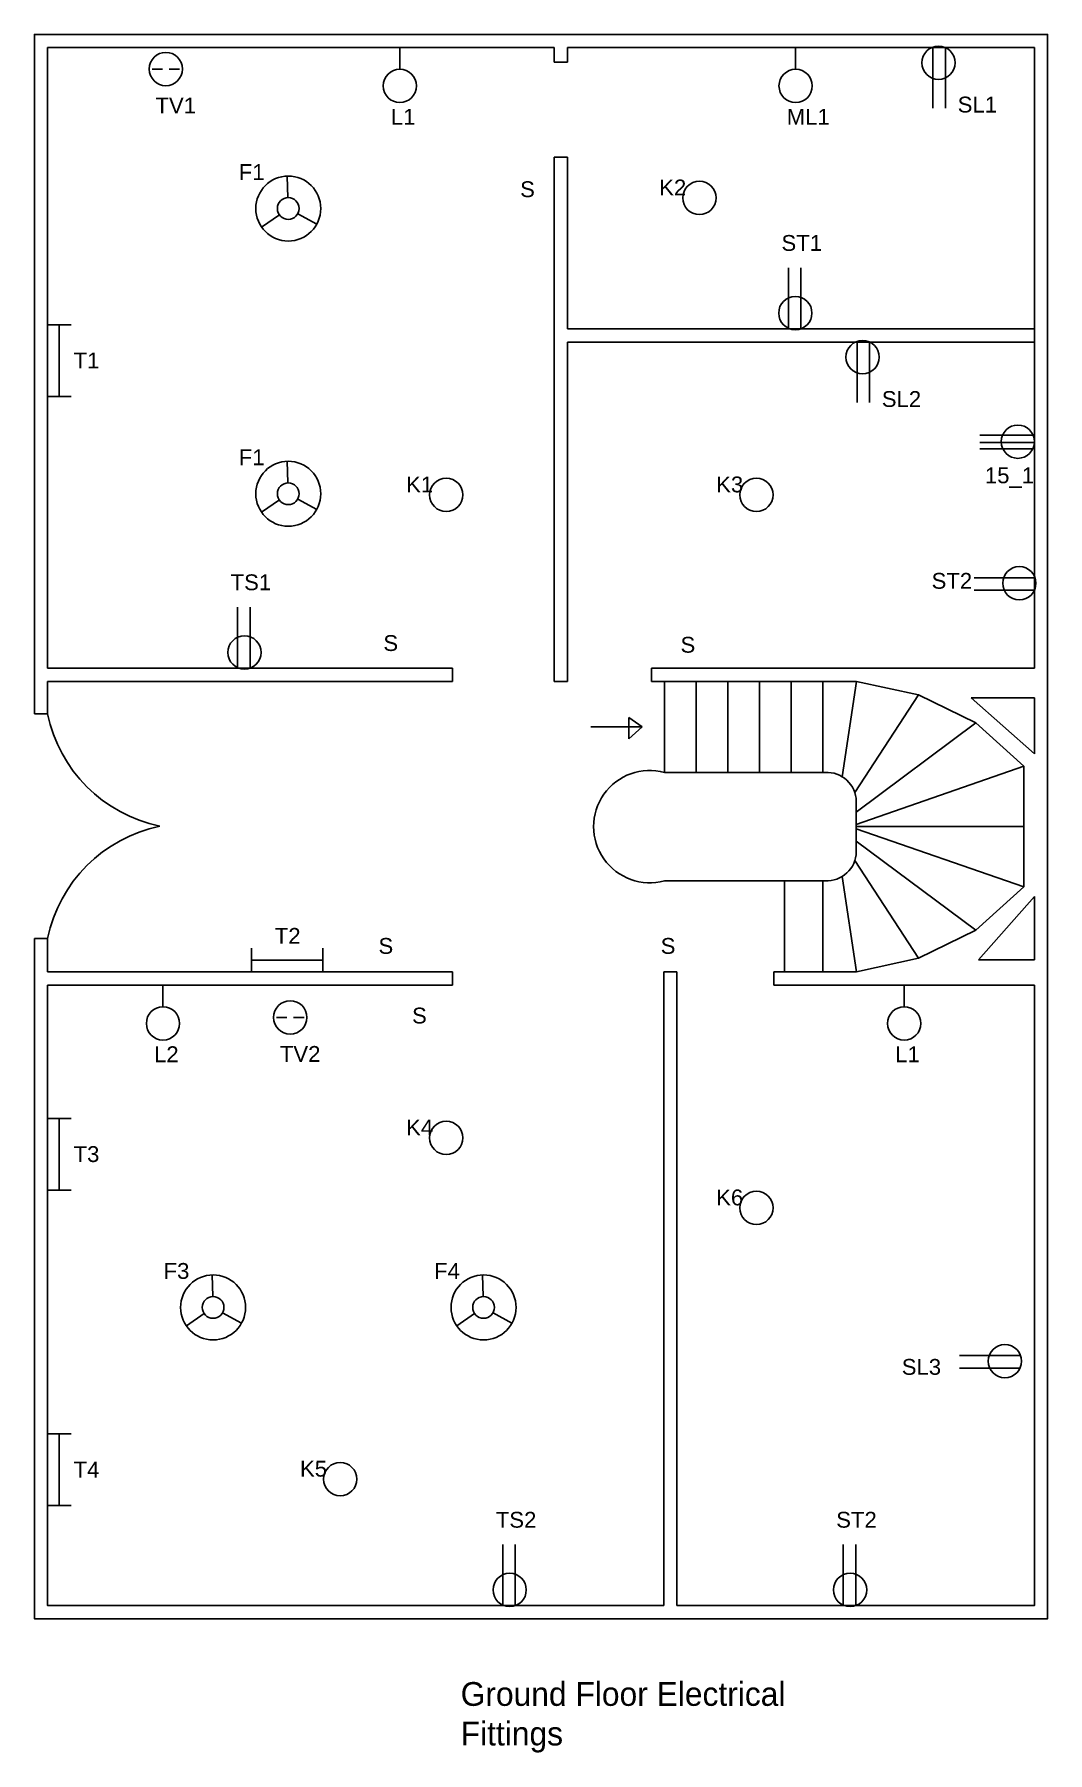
# Model space of a CAD drawing. Header units: inches. Extents: x 996 to 1380, y 2476 to 3126.
import ezdxf

# ---------------------------------------------------------------- set-up
doc = ezdxf.new("R2010")
doc.units = ezdxf.units.IN
doc.header["$MEASUREMENT"] = 0
doc.styles.get("Standard").update_dxf_attribs({"font": 'arial.ttf'})

msp = doc.modelspace()

# ---------------------------------------------------------------- linework, layer by layer
for p, q in [((1134.96, 3113.24), (1134.96, 3121.45)), ((1193.46, 3115.97), (1193.46, 3121.45)), ((1198.46, 3115.97), (1198.46, 3121.45)), ((1284.96, 3113.24), (1284.96, 3121.45)), ((1336.97, 3098.55), (1336.97, 3121.66)), ((1341.71, 3121.45), (1341.71, 3098.55)), ((1041.06, 3113.33), (1045.05, 3113.33)), ((1047.51, 3113.33), (1051.5, 3113.33)), ((1193.46, 3115.97), (1198.46, 3115.97)), ((1193.46, 3079.95), (1193.46, 2886.45)), ((1193.46, 3079.95), (1198.46, 3079.95)), ((1198.46, 3079.95), (1198.46, 3014.95)), ((1092.33, 3072.8), (1092.57, 3064.61)), ((1096.3, 3058.5), (1103.46, 3054.52)), ((1082.58, 3053.47), (1089.31, 3058.14)), ((1282.21, 3015.16), (1282.21, 3038.06)), ((1286.96, 3038.06), (1286.96, 3014.95)), ((1001.46, 3016.45), (1010.41, 3016.45)), ((1005.93, 3016.45), (1005.93, 2989.33)), ((1198.46, 3014.95), (1375.46, 3014.95)), ((1198.46, 3009.95), (1375.46, 3009.95)), ((1198.46, 3009.95), (1198.46, 2886.45)), ((1308.21, 2987.05), (1308.21, 3010.16)), ((1312.96, 3009.95), (1312.96, 2987.05)), ((1001.46, 2989.33), (1010.41, 2989.33)), ((1374.94, 2974.73), (1354.74, 2974.73)), ((1354.74, 2971.95), (1375.46, 2971.95)), ((1374.83, 2969.44), (1354.74, 2969.44)), ((1092.33, 2964.8), (1092.57, 2956.61)), ((1082.58, 2945.47), (1089.31, 2950.14)), ((1096.3, 2950.5), (1103.46, 2946.52)), ((1352.56, 2920.7), (1375.67, 2920.7)), ((1375.46, 2915.95), (1352.56, 2915.95)), ((1073.46, 2886.66), (1073.46, 2909.56)), ((1078.21, 2909.56), (1078.21, 2886.45)), ((1154.96, 2886.45), (1001.46, 2886.45)), ((1154.96, 2886.45), (1154.96, 2881.45)), ((1193.46, 2886.45), (1193.46, 2881.45)), ((1198.46, 2886.45), (1198.46, 2881.45)), ((1235.29, 2886.45), (1230.29, 2886.45)), ((1230.29, 2886.45), (1230.29, 2881.45)), ((1375.46, 2886.45), (1235.29, 2886.45)), ((1154.96, 2881.45), (1001.46, 2881.45)), ((1198.46, 2881.45), (1193.46, 2881.45)), ((1230.29, 2881.45), (1235.29, 2881.45)), ((1307.96, 2881.45), (1235.29, 2881.45)), ((1235.29, 2846.95), (1235.29, 2881.45)), ((1247.29, 2881.45), (1247.29, 2846.95)), ((1259.29, 2881.45), (1259.29, 2846.95)), ((1271.29, 2881.45), (1271.29, 2846.95)), ((1283.29, 2881.45), (1283.29, 2846.95)), ((1295.29, 2846.86), (1295.29, 2881.36)), ((1307.96, 2881.45), (1302.59, 2845.34)), ((1331.48, 2876.32), (1307.38, 2839.33)), ((1307.96, 2881.45), (1331.48, 2876.32)), ((1331.48, 2876.32), (1353.21, 2865.69)), ((1351.46, 2875.21), (1375.46, 2854.02)), ((1375.46, 2875.21), (1351.46, 2875.21)), ((1375.46, 2854.02), (1375.46, 2875.21)), ((1001.46, 2869.11), (996.46, 2869.11)), ((1226.79, 2864.2), (1207.29, 2864.2)), ((1226.79, 2864.2), (1221.76, 2867.74)), ((1221.76, 2867.74), (1221.76, 2859.74)), ((1221.76, 2859.74), (1226.79, 2864.2)), ((1353.21, 2865.69), (1307.91, 2831.93)), ((1353.21, 2865.69), (1371.4, 2849.29)), ((1235.29, 2846.95), (1297.29, 2846.95)), ((1371.4, 2849.29), (1307.91, 2827.24)), ((1371.4, 2849.29), (1371.4, 2826.45)), ((1307.91, 2834.95), (1307.91, 2826.45)), ((1307.91, 2817.95), (1307.91, 2826.45)), ((1371.4, 2826.45), (1307.91, 2826.45)), ((1371.4, 2803.61), (1307.91, 2825.66)), ((1371.4, 2803.61), (1371.4, 2826.45)), ((1353.21, 2787.21), (1307.91, 2820.97)), ((1331.48, 2776.58), (1307.38, 2813.57)), ((1235.29, 2805.95), (1297.29, 2805.95)), ((1280.79, 2805.95), (1280.79, 2771.45)), ((1295.29, 2806.04), (1295.29, 2771.54)), ((1307.96, 2771.45), (1302.59, 2807.56)), ((1353.21, 2787.21), (1371.4, 2803.61)), ((1375.46, 2800.02), (1354.27, 2776.02)), ((1375.46, 2776.02), (1375.46, 2800.02)), ((1331.48, 2776.58), (1353.21, 2787.21)), ((1001.46, 2784.11), (996.46, 2784.11)), ((1078.71, 2771.45), (1078.71, 2780.4)), ((1105.83, 2771.45), (1105.83, 2780.4)), ((1078.71, 2775.92), (1105.83, 2775.92)), ((1307.96, 2771.45), (1331.48, 2776.58)), ((1354.27, 2776.02), (1375.46, 2776.02)), ((1154.96, 2771.45), (1001.46, 2771.45)), ((1154.96, 2766.45), (1001.46, 2766.45)), ((1045.21, 2758.24), (1045.21, 2766.45)), ((1154.96, 2771.45), (1154.96, 2766.45)), ((1234.96, 2766.45), (1234.96, 2771.45)), ((1239.96, 2771.45), (1234.96, 2771.45)), ((1234.96, 2766.45), (1234.96, 2531.45)), ((1239.96, 2766.45), (1239.96, 2771.45)), ((1239.96, 2766.45), (1239.96, 2531.45)), ((1307.96, 2771.45), (1276.74, 2771.45)), ((1276.74, 2771.45), (1276.74, 2766.45)), ((1375.46, 2766.45), (1276.74, 2766.45)), ((1326.1, 2758.24), (1326.1, 2766.45)), ((1088.21, 2754.18), (1092.2, 2754.18)), ((1094.66, 2754.18), (1098.66, 2754.18)), ((1001.46, 2715.95), (1010.41, 2715.95)), ((1005.93, 2715.95), (1005.93, 2688.83)), ((1001.46, 2688.83), (1010.41, 2688.83)), ((1063.83, 2656.68), (1064.07, 2648.49)), ((1166.33, 2656.68), (1166.57, 2648.49)), ((1054.08, 2637.35), (1060.81, 2642.02)), ((1067.8, 2642.37), (1074.96, 2638.4)), ((1156.58, 2637.35), (1163.31, 2642.02)), ((1170.3, 2642.37), (1177.46, 2638.4)), ((1347.1, 2626.13), (1370.21, 2626.13)), ((1370, 2621.38), (1347.1, 2621.38)), ((1001.46, 2596.45), (1010.41, 2596.45)), ((1005.93, 2596.45), (1005.93, 2569.33)), ((1001.46, 2569.33), (1010.41, 2569.33)), ((1173.96, 2531.66), (1173.96, 2554.56)), ((1178.71, 2554.56), (1178.71, 2531.45)), ((1302.96, 2531.66), (1302.96, 2554.56)), ((1307.71, 2554.56), (1307.71, 2531.45))]:
    msp.add_line(p, q)
for points in [[(996.46, 2784.11), (996.46, 2526.45), (1380.46, 2526.45), (1380.46, 3126.45), (996.46, 3126.45), (996.46, 2869.11)], [(1193.46, 3121.45), (1001.46, 3121.45), (1001.46, 2886.45)], [(1375.46, 2886.45), (1375.46, 3121.45), (1198.46, 3121.45)], [(1001.46, 2881.45), (1001.46, 2869.11)], [(1001.46, 2784.11), (1001.46, 2771.45)], [(1001.46, 2766.45), (1001.46, 2531.45), (1234.96, 2531.45)], [(1239.96, 2531.45), (1375.46, 2531.45), (1375.46, 2766.45)]]:
    msp.add_lwpolyline(points)
for centre, radius in [((1046.29, 3113.33), 6.31), ((1339.09, 3115.72), 6.31), ((1134.96, 3106.93), 6.31), ((1284.96, 3106.93), 6.31), ((1092.7, 3060.5), 12.31), ((1248.49, 3064.52), 6.31), ((1092.7, 3060.5), 4.12), ((1284.84, 3020.89), 6.31), ((1310.33, 3004.22), 6.31), ((1369.16, 2972.21), 6.31), ((1092.7, 2952.5), 12.31), ((1092.7, 2952.5), 4.12), ((1152.57, 2952.07), 6.31), ((1270.07, 2952.07), 6.31), ((1369.73, 2918.58), 6.31), ((1076.09, 2892.39), 6.31), ((1093.44, 2754.18), 6.31), ((1045.21, 2751.93), 6.31), ((1326.1, 2751.93), 6.31), ((1152.57, 2708.57), 6.31), ((1270.07, 2682.07), 6.31), ((1064.19, 2644.37), 12.31), ((1166.69, 2644.37), 12.31), ((1064.19, 2644.37), 4.12), ((1166.69, 2644.37), 4.12), ((1364.27, 2624.01), 6.31), ((1112.37, 2579.34), 6.31), ((1176.59, 2537.39), 6.31), ((1305.59, 2537.39), 6.31)]:
    msp.add_circle(centre, radius)
for centre, radius, start, end in [((1055.07, 2880.23), 54.75, 191.70986, 258.29014), ((1229.65, 2826.45), 21.26, 74.61487, 285.38513), ((1296.8, 2835.82), 11.14, 355.49698, 87.50259), ((1055.07, 2773), 54.75, 101.70986, 168.29014), ((1296.8, 2817.08), 11.14, 272.49741, 4.50302)]:
    msp.add_arc(centre, radius, start, end)

# ---------------------------------------------------------------- texts
at = {"attachment_point": 1}
for s, width, heights, insert, char_height in [('TV1', 8.5023, [0], (1042.35, 3102.5), 6), ('L1', 8.5023, [0], (1131.57, 3098.24), 6), ('ML1', 8.5023, [0], (1281.57, 3098.24), 6), ('SL1', 8.5023, [0], (1346.36, 3102.86), 6), ('F1', 8.5023, [0], (1073.94, 3077.3), 6), ('K2', 8.5023, [0], (1233.25, 3071.47), 6), ('S', 8.5023, [0], (1180.55, 3070.81), 6), ('ST1', 8.5023, [0], (1279.58, 3050.46), 6), ('T1', 8.5023, [0], (1011.32, 3005.93), 6), ('SL2', 8.5023, [0], (1317.61, 2991.36), 6), ('F1', 8.5023, [0], (1073.94, 2969.3), 6), ('15_1', 8.5023, [0], (1356.67, 2962.46), 6), ('K1', 8.5023, [0], (1137.34, 2959.02), 6), ('K3', 8.5023, [0], (1254.84, 2959.02), 6), ('TS1', 8.5023, [0], (1070.83, 2921.96), 6), ('ST2', 8.5023, [0], (1336.48, 2922.51), 6), ('S', 8.5023, [0], (1128.73, 2898.95), 6), ('S', 8.5023, [0], (1241.33, 2898.3), 6), ('T2', 8.5023, [0], (1087.57, 2788.06), 6), ('S', 8.5023, [0], (1126.87, 2784.26), 6), ('S', 8.5023, [0], (1233.82, 2784.26), 6), ('S', 8.5023, [0], (1139.59, 2757.89), 6), ('L2', 8.5023, [0], (1041.82, 2743.24), 6), ('TV2', 15.1403, [0], (1089.51, 2743.35), 6), ('L1', 8.5023, [0], (1322.71, 2743.24), 6), ('K4', 8.5023, [0], (1137.34, 2715.52), 6), ('T3', 8.5023, [0], (1011.32, 2705.43), 6), ('K6', 8.5023, [0], (1254.84, 2689.02), 6), ('F3', 8.5023, [0], (1045.44, 2661.18), 6), ('F4', 8.5023, [0], (1147.94, 2661.18), 6), ('SL3', 8.5023, [0], (1325.17, 2624.85), 6), ('T4', 8.5023, [0], (1011.32, 2585.93), 6), ('K5', 8.5023, [0], (1097.13, 2586.29), 6), ('TS2', 8.5023, [0], (1171.33, 2566.96), 6), ('ST2', 8.5023, [0], (1300.33, 2566.96), 6), ('{\\Ftxt|c0;Ground Floor Electrical Fittings}', 150.2532, [32.55], (1158.02, 2502.49), 9)]:
    msp.add_mtext_dynamic_manual_height_columns(s, width=width, gutter_width=1, heights=heights, dxfattribs=dict(at, insert=insert, char_height=char_height))

doc.saveas('drawing.dxf')
